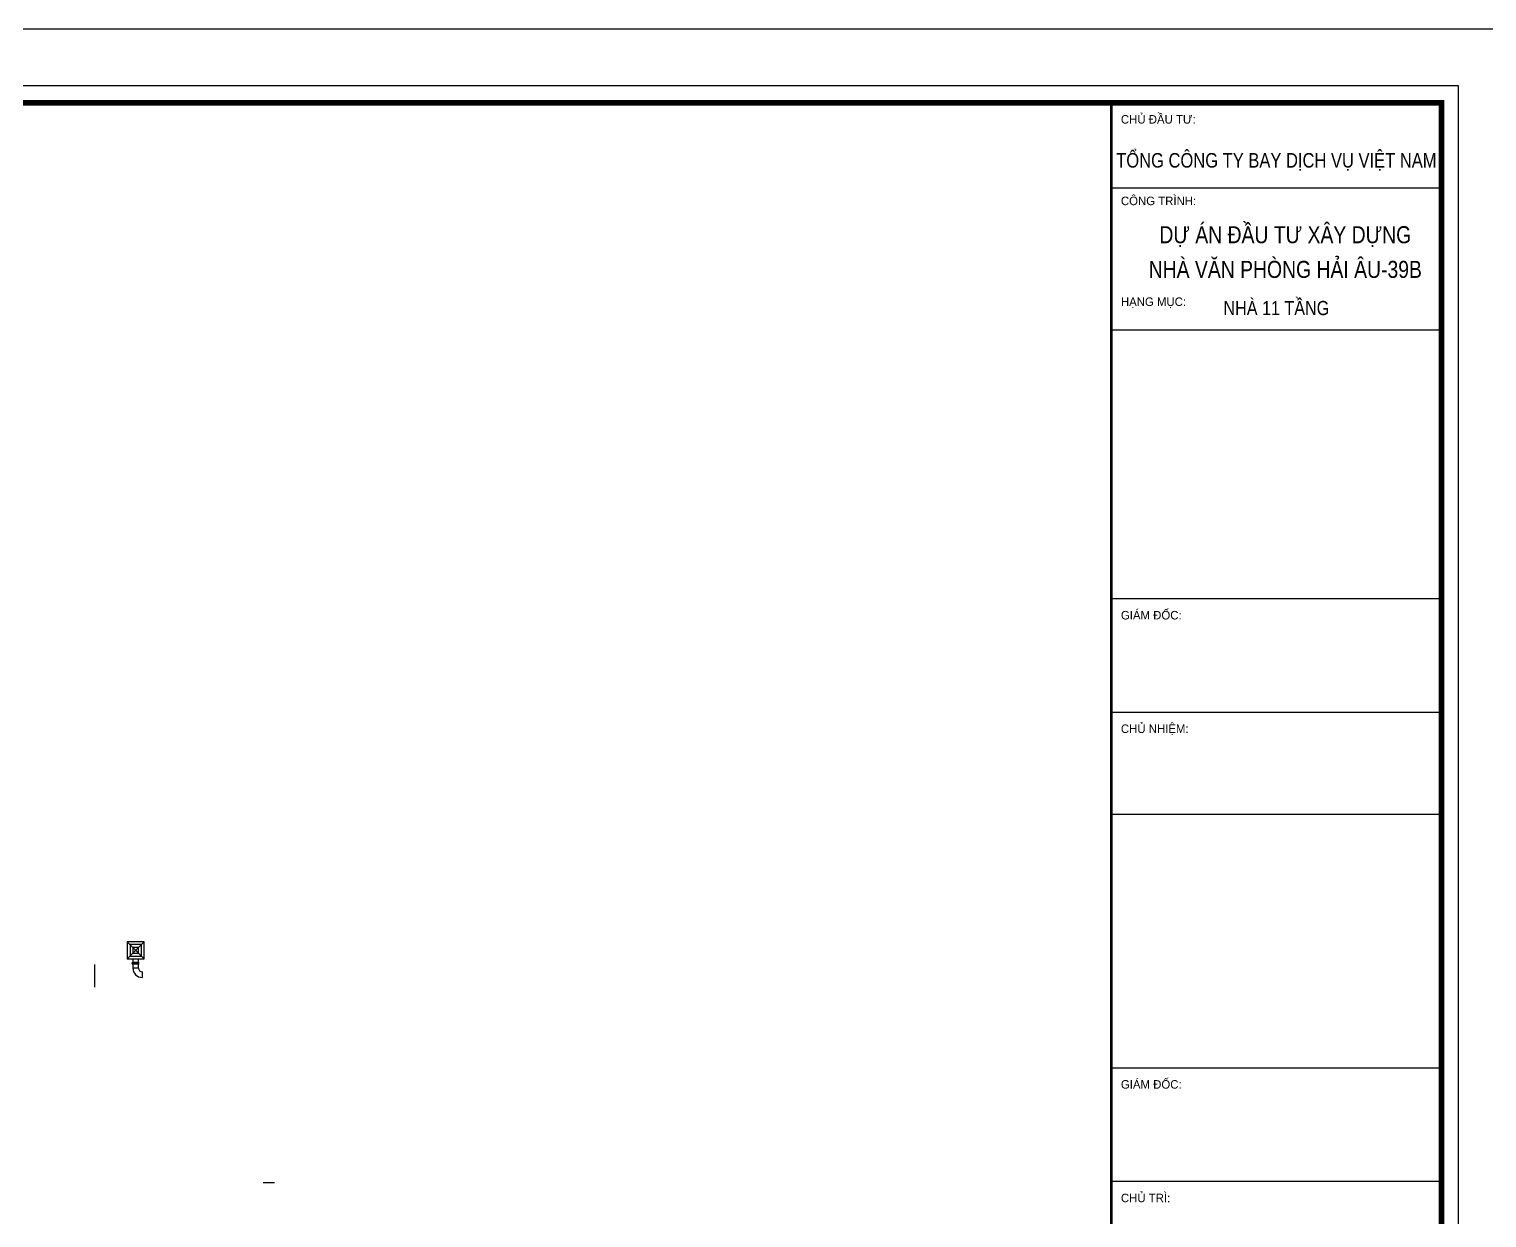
# Model space of a CAD drawing. Header units: metres. Extents: x 352651 to 1421851, y -87441 to -24441.
# Drawn here: x 1204382 to 1242901, y -55849 to -24441 of the extents above; entities that cross this region are included whole.
import ezdxf
from ezdxf.enums import TextEntityAlignment as Align

# ---------------------------------------------------------------- set-up
doc = ezdxf.new("R2010")
doc.units = ezdxf.units.M
doc.header["$LTSCALE"] = 300
doc.header["$MEASUREMENT"] = 0
doc.linetypes.add('DASHED2', pattern=[0.375, 0.25, -0.125])
doc.layers.get('0').update_dxf_attribs({"linetype": 'CONTINUOUS'})
doc.layers.get('Defpoints').update_dxf_attribs({"linetype": 'CONTINUOUS'})
for name, color, linetype in [('bat noi mem', 4, 'CONTINUOUS'), ('CUAGIO', 2, 'CONTINUOUS'), ('HATCH', 145, 'CONTINUOUS'), ('TEXT', 4, 'CONTINUOUS'), ('THAY', 9, 'CONTINUOUS'), ('TUONG', 7, 'CONTINUOUS')]:
    doc.layers.add(name, color=color, linetype=linetype)
doc.styles.add('VnAvntH', font='VnAvantH.TTF', dxfattribs={"width": 0.85})

# ---------------------------------------------------------------- blocks, each defined once
blk = doc.blocks.new('SAD')
at = {"layer": 'CUAGIO', "color": 8}
for p, q in [((-300, -300), (300, 300)), ((300, -300), (-300, 300))]:
    blk.add_line(p, q, dxfattribs=at)
at = {"layer": 'CUAGIO'}
blk.add_lwpolyline([(300, -300), (300, 300), (-300, 300), (-300, -300)], close=True, dxfattribs=at)
at = {"layer": 'CUAGIO', "color": 8}
for points in [[(200, -200), (200, 200), (-200, 200), (-200, -200)], [(100, -100), (100, 100), (-100, 100), (-100, -100)]]:
    blk.add_lwpolyline(points, close=True, dxfattribs=at)

msp = doc.modelspace()

# ---------------------------------------------------------------- hatches: boundary and pattern name
at = {"layer": 'CUAGIO'}
h = msp.add_hatch(dxfattribs=at)
h.set_pattern_fill('ANSI31', color=256, scale=100, style=0)
h.set_pattern_definition([(315, (1236351.6225, 193942.141), (4.41941738, 4.41941738), [])])
edge = h.paths.add_edge_path()
edge.add_ellipse((1207104.6, -49121.4), major_axis=(0, -19), ratio=0.3104819, start_angle=0, end_angle=360, ccw=False)

# ---------------------------------------------------------------- linework, layer by layer
for const_width in [150, 51.9]:
    msp.add_lwpolyline([(1159500.9, -85490.5), (1241700.9, -85490.5), (1241700.9, -26390.5), (1159500.9, -26390.5)], close=True, dxfattribs=dict(const_width=const_width))
at = {"const_width": 75.4}
msp.add_lwpolyline([(1232977.7, -26390.5), (1232977.7, -85490.5)], dxfattribs=at)
at = {"layer": 'bat noi mem'}
msp.add_line((1210862.7, -54924.9), (1210562.7, -54924.9), dxfattribs=at)
at = {"layer": 'CUAGIO'}
for p, q in [((1207272.9, -49121.4), (1207104.6, -49121.4)), ((1207122.9, -49005.9), (1207122.9, -49248)), ((1207272.9, -49248), (1207122.9, -49248)), ((1207272.9, -49248), (1207272.9, -49005.9)), ((1207372.9, -49498), (1207372.9, -49348))]:
    msp.add_line(p, q, dxfattribs=at)
at = {"layer": 'CUAGIO', "const_width": 1.5}
for points in [[(1207272.9, -49121.4), (1207104.6, -49121.4)], [(1207122.9, -49121.4), (1207122.9, -49146.4), (1207272.9, -49146.4), (1207272.9, -49096.4), (1207122.9, -49096.4), (1207122.9, -49121.4)], [(1207157.7, -49141.3), (1207237.6, -49101.4)]]:
    msp.add_lwpolyline(points, dxfattribs=at)
at = {"layer": 'CUAGIO'}
msp.add_lwpolyline([(1207122.9, -49146.4), (1207122.9, -49096.4), (1207272.9, -49096.4), (1207272.9, -49146.4)], close=True, dxfattribs=at)
at = {"layer": 'CUAGIO', "const_width": 2.67}
msp.add_lwpolyline([(1207197.6, -49123.2, -1), (1207197.6, -49119.5, -1)], format="xyb", close=True, dxfattribs=at)
at = {"layer": 'CUAGIO'}
for radius in [250, 100]:
    msp.add_arc((1207372.9, -49248), radius, 180, 270, dxfattribs=at)
at = {"layer": 'CUAGIO', "extrusion": (0, 0, -1)}
msp.add_ellipse((1207104.6, -49121.4), major_axis=(0, -19), ratio=0.3104819, start_param=-1.5707963, end_param=4.712389, dxfattribs=at)
at = {"layer": 'Defpoints', "linetype": 'DASHED2'}
msp.add_lwpolyline([(1154550.9, -87440.5), (1243650.9, -87440.5), (1243650.9, -24440.5), (1154550.9, -24440.5)], close=True, dxfattribs=at)
msp.add_lwpolyline([(1154550.9, -87440.5), (1243650.9, -87440.5), (1243650.9, -24440.5), (1154550.9, -24440.5)], close=True, dxfattribs=at)
at = {"layer": 'HATCH', "linetype": 'ByBlock'}
msp.add_lwpolyline([(1159050.9, -85940.5), (1242150.9, -85940.5), (1242150.9, -25940.5), (1159050.9, -25940.5)], close=True, dxfattribs=at)
at = {"layer": 'THAY'}
for p, q in [((1241700.9, -28640.5), (1232977.7, -28640.5)), ((1241700.9, -32390.5), (1232977.7, -32390.5)), ((1241700.9, -39492.9), (1232977.7, -39492.9)), ((1241700.9, -42492.9), (1232977.7, -42492.9)), ((1241700.9, -45192.9), (1232977.7, -45192.9)), ((1241700.9, -51890.5), (1232977.7, -51890.5)), ((1241700.9, -54890.5), (1232977.7, -54890.5))]:
    msp.add_line(p, q, dxfattribs=at)
at = {"layer": 'THAY', "linetype": 'ByBlock'}
msp.add_lwpolyline([(1159050.9, -85940.5), (1242150.9, -85940.5), (1242150.9, -25940.5), (1159050.9, -25940.5)], close=True, dxfattribs=at)
at = {"layer": 'TUONG'}
msp.add_line((1206115.5, -49754.5), (1206115.5, -49152.9), dxfattribs=at)
msp.add_lwpolyline([(1154550.9, -87440.5), (1243650.9, -87440.5), (1243650.9, -24440.5), (1154550.9, -24440.5)], close=True, dxfattribs=at)

# ---------------------------------------------------------------- block references
at = {"layer": 'CUAGIO', "xscale": 0.75, "yscale": 0.75, "zscale": 0.75}
msp.add_blockref('SAD', (1207197.9, -48780.9), dxfattribs=at)

# ---------------------------------------------------------------- texts
at = {"layer": 'TEXT', "style": 'VnAvntH'}
for s, p in [('chñ ®Çu t\xad:', (1233231.3, -26935.7)), ('c«ng tr×nh:', (1233231.3, -29090.5)), ('h¹ng môc:', (1233231.3, -31755.6)), ('gi¸m ®èc:', (1233231.3, -40038.1)), ('chñ nhiÖm:', (1233231.3, -43038.1)), ('gi¸m ®èc:', (1233231.3, -52435.7)), ('chñ tr×:', (1233231.3, -55435.7))]:
    msp.add_text(s, height=225, dxfattribs=at).set_placement(p)
at = {"layer": 'TEXT', "style": 'VnAvntH', "width": 0.85}
for s, height, p in [('tæng c«ng ty bay dÞch vô viÖt nam', 384.043, (1237339.3, -27890.5)), ('dù ¸n ®Çu t\xad x©y dùng', 450, (1237575.3, -29854.1)), ('nhµ v¨n phßng h¶i ©u-39b', 450, (1237575.3, -30723.1)), ('nhµ 11 tÇng', 375, (1237339.3, -31755.6))]:
    msp.add_text(s, height=height, dxfattribs=at).set_placement(p, align=Align.MIDDLE)

doc.saveas('drawing.dxf')
